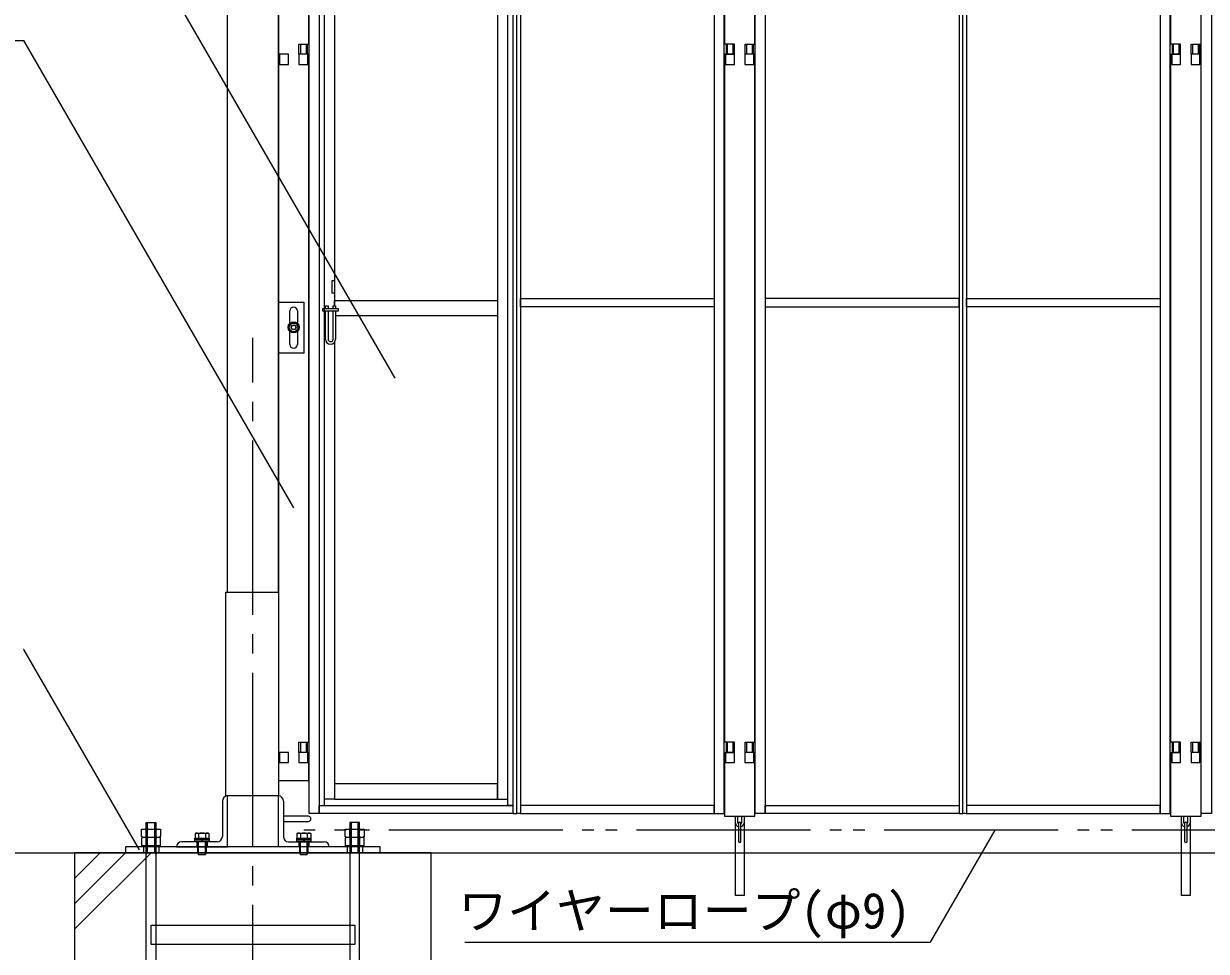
# Model space of a CAD drawing. Units: millimetres, scale not verified. Extents: x -69980 to -49855, y -14438 to 14438.
# Drawn here: x -66030 to -63708, y 3519 to 5342 of the extents above; entities that cross this region are included whole.
import ezdxf
from ezdxf.enums import TextEntityAlignment as Align

# ---------------------------------------------------------------- set-up
doc = ezdxf.new("R2010")
doc.units = ezdxf.units.MM
doc.header["$LTSCALE"] = 38
for name, pattern in [('CHAIN2', [12, 9, -1, 1, -1]), ('DASHED1', [1.8, 1.2, -0.6]), ('DOUBLE_CHAIN2', [12.8, 9, -1, 0.6, -0.6, 0.6, -1])]:
    doc.linetypes.add(name, pattern=pattern)
for name, color, linetype, lineweight in [('0-5_ﾍﾞｰｽﾗｲﾝ', 5, 'Continuous', 18), ('0-6_ﾎﾞﾙﾄ類', 2, 'Continuous', 18), ('0-8_ﾜｲﾔｰﾛｰﾌﾟ', 7, 'DOUBLE_CHAIN2', 18), ('0-9_基礎工事用PCA小', 7, 'Continuous', 18), ('0-C_側固定棒', 7, 'Continuous', 18), ('0-F_中央走行棒', 7, 'Continuous', 18), ('1-2_通芯', 1, 'CHAIN2', 18), ('1-5_標準ﾊﾟﾈﾙ', 7, 'Continuous', 18), ('1-6_標準柱', 7, 'Continuous', 18), ('1-7_文字', 7, 'Continuous', 18), ('1-8_落とし棒', 7, 'Continuous', 18)]:
    doc.layers.add(name, color=color, linetype=linetype, lineweight=lineweight)
doc.styles.add('ＭＳ ゴシック', font='')
doc.styles.get('ＭＳ ゴシック').set_extended_font_data('MS Gothic')

msp = doc.modelspace()

# ---------------------------------------------------------------- linework, layer by layer
at = {"layer": '0-5_ﾍﾞｰｽﾗｲﾝ'}
msp.add_line((-67341.7, 3712.5), (-60630.2, 3712.5), dxfattribs=at)
at = {"layer": '0-6_ﾎﾞﾙﾄ類'}
for p, q in [((-65789.73, 3744.53), (-65789.73, 3759.1)), ((-65789.73, 3741.67), (-65789.73, 3727.1)), ((-65770.68, 3744.53), (-65770.68, 3759.1)), ((-65770.68, 3741.67), (-65770.68, 3727.1)), ((-65692.02, 3751.5), (-65693.88, 3750.45)), ((-65693.88, 3750.45), (-65693.88, 3741.7)), ((-65693.88, 3741.7), (-65666.52, 3741.7)), ((-65692.02, 3751.5), (-65668.38, 3751.5)), ((-65691.45, 3741.5), (-65668.95, 3741.5)), ((-65687.03, 3750.45), (-65687.03, 3741.7)), ((-65673.38, 3750.45), (-65673.38, 3741.7)), ((-65668.38, 3751.5), (-65666.52, 3750.45)), ((-65666.52, 3750.45), (-65666.52, 3741.7)), ((-65492.03, 3751.5), (-65493.88, 3750.45)), ((-65493.88, 3750.45), (-65493.88, 3741.7)), ((-65493.88, 3741.7), (-65466.53, 3741.7)), ((-65492.03, 3751.5), (-65468.37, 3751.5)), ((-65491.45, 3741.5), (-65468.95, 3741.5)), ((-65487.03, 3750.45), (-65487.03, 3741.7)), ((-65473.38, 3750.45), (-65473.38, 3741.7)), ((-65468.37, 3751.5), (-65466.53, 3750.45)), ((-65466.53, 3750.45), (-65466.53, 3741.7)), ((-65389.72, 3744.53), (-65389.72, 3759.1)), ((-65389.72, 3741.67), (-65389.72, 3727.1)), ((-65370.68, 3744.53), (-65370.68, 3759.1)), ((-65370.68, 3741.67), (-65370.68, 3727.1)), ((-65688.2, 3712.5), (-65688.2, 3734.5)), ((-65686.98, 3709.7), (-65686.98, 3734.5)), ((-65681.4, 3738.5), (-65680.32, 3734.5)), ((-65680.07, 3738.5), (-65679, 3734.5)), ((-65672.2, 3712.5), (-65672.2, 3734.5)), ((-65488.2, 3712.5), (-65488.2, 3734.5)), ((-65486.97, 3709.7), (-65486.97, 3734.5)), ((-65481.4, 3738.5), (-65480.32, 3734.5)), ((-65480.07, 3738.5), (-65479, 3734.5)), ((-65472.2, 3712.5), (-65472.2, 3734.5)), ((-65688.2, 3712.5), (-65686.98, 3709.7)), ((-65488.2, 3712.5), (-65486.97, 3709.7))]:
    msp.add_line(p, q, dxfattribs=at)
for points in [[(-65505.1, 4753.55), (-65510.03, 4745.05), (-65505.1, 4736.55), (-65495.3, 4736.55), (-65490.38, 4745.05), (-65495.3, 4753.55)], [(-65798.68, 3744.53), (-65798.68, 3759.1), (-65761.72, 3759.1), (-65761.72, 3744.53), (-65764.2, 3743.1), (-65796.2, 3743.1)], [(-65798.68, 3741.67), (-65798.68, 3727.1), (-65761.72, 3727.1), (-65761.72, 3741.67), (-65764.2, 3743.1), (-65796.2, 3743.1)], [(-65666.2, 3741.5), (-65666.2, 3738.5), (-65694.2, 3738.5), (-65694.2, 3741.5)], [(-65466.2, 3741.5), (-65466.2, 3738.5), (-65494.2, 3738.5), (-65494.2, 3741.5)], [(-65398.67, 3744.53), (-65398.67, 3759.1), (-65361.73, 3759.1), (-65361.73, 3744.53), (-65364.2, 3743.1), (-65396.2, 3743.1)], [(-65398.67, 3741.67), (-65398.67, 3727.1), (-65361.73, 3727.1), (-65361.73, 3741.67), (-65364.2, 3743.1), (-65396.2, 3743.1)], [(-65798.2, 3727.1), (-65762.2, 3727.1), (-65762.2, 3724.5), (-65798.2, 3724.5)], [(-65694.2, 3738.5), (-65666.2, 3738.5), (-65666.2, 3734.5), (-65694.2, 3734.5)], [(-65494.2, 3738.5), (-65466.2, 3738.5), (-65466.2, 3734.5), (-65494.2, 3734.5)], [(-65398.2, 3727.1), (-65362.2, 3727.1), (-65362.2, 3724.5), (-65398.2, 3724.5)]]:
    msp.add_lwpolyline(points, close=True, dxfattribs=at)
for points in [[(-65686.98, 3709.7), (-65673.42, 3709.7), (-65673.42, 3734.5)], [(-65486.97, 3709.7), (-65473.43, 3709.7), (-65473.43, 3734.5)], [(-65688.2, 3712.5), (-65672.2, 3712.5), (-65673.42, 3709.7)], [(-65488.2, 3712.5), (-65472.2, 3712.5), (-65473.43, 3709.7)]]:
    msp.add_lwpolyline(points, dxfattribs=at)
for radius in [11, 8.5, 4.75, 4.22]:
    msp.add_circle((-65500.2, 4745.05), radius, dxfattribs=at)
for centre, radius, start, end in [((-65500.2, 4745.05), 8.9, 132.757, 167.243), ((-65500.2, 4745.05), 8.9, 192.757, 227.243), ((-65500.2, 4745.05), 8.9, 72.757, 107.243), ((-65500.2, 4745.05), 8.9, 12.757, 47.243), ((-65500.2, 4745.05), 8.9, 312.757, 347.243), ((-65500.2, 4745.05), 8.9, 252.757, 287.243), ((-65794.2, 3752.28), 8.95, 240, 300), ((-65794.2, 3733.93), 8.95, 60, 120), ((-65780.2, 3775.55), 32.45, 252.932, 287.068), ((-65780.2, 3710.65), 32.45, 72.932, 107.068), ((-65766.2, 3752.28), 8.95, 239.975, 300.025), ((-65766.2, 3733.93), 8.95, 59.975, 120.025), ((-65690.45, 3745.45), 6.05, 55.616, 124.384), ((-65691.45, 3741.7), 0.2, 180, 270), ((-65680.2, 3728.88), 22.62, 72.412, 107.588), ((-65669.95, 3745.45), 6.05, 55.616, 124.384), ((-65668.95, 3741.7), 0.2, 270, 0), ((-65490.45, 3745.45), 6.05, 55.616, 124.384), ((-65491.45, 3741.7), 0.2, 180, 270), ((-65480.2, 3728.88), 22.62, 72.412, 107.588), ((-65469.95, 3745.45), 6.05, 55.616, 124.384), ((-65468.95, 3741.7), 0.2, 270, 0), ((-65394.2, 3752.28), 8.95, 240, 300), ((-65394.2, 3733.93), 8.95, 60, 120), ((-65380.2, 3775.55), 32.45, 252.932, 287.068), ((-65380.2, 3710.65), 32.45, 72.932, 107.068), ((-65366.2, 3752.28), 8.95, 239.975, 300.025), ((-65366.2, 3733.93), 8.95, 59.975, 120.025)]:
    msp.add_arc(centre, radius, start, end, dxfattribs=at)
at = {"layer": '0-8_ﾜｲﾔｰﾛｰﾌﾟ'}
msp.add_line((-61080.2, 3757.5), (-65480.2, 3757.5), dxfattribs=at)
at = {"layer": '0-9_基礎工事用PCA小', "color": 4, "linetype": 'DASHED1', "lineweight": 9}
for p, q in [((-65794.9, 3724.5), (-65794.9, 3712.5)), ((-65765.2, 3724.5), (-65765.2, 3712.5)), ((-65688.2, 3724.5), (-65688.2, 3712.5)), ((-65672.2, 3724.5), (-65672.2, 3712.5)), ((-65488.2, 3724.5), (-65488.2, 3712.5)), ((-65472.2, 3724.5), (-65472.2, 3712.5)), ((-65395.2, 3724.5), (-65395.2, 3712.5)), ((-65365.2, 3724.5), (-65365.2, 3712.5)), ((-65770.68, 3570.5), (-65770.68, 3532.5)), ((-65389.72, 3570.5), (-65389.72, 3532.5))]:
    msp.add_line(p, q, dxfattribs=at)
at = {"layer": '0-9_基礎工事用PCA小'}
for p, q in [((-65930.2, 3562.5), (-65780.2, 3712.5)), ((-65930.2, 3612.5), (-65830.2, 3712.5)), ((-65930.2, 3662.5), (-65880.2, 3712.5)), ((-65789.73, 3712.5), (-65770.68, 3712.5)), ((-65370.68, 3712.5), (-65389.72, 3712.5)), ((-65770.68, 3532.5), (-65770.68, 3370.5)), ((-65389.72, 3532.5), (-65389.72, 3370.5))]:
    msp.add_line(p, q, dxfattribs=at)
for points in [[(-65789.73, 3195.55), (-65789.73, 3772.5), (-65770.68, 3772.5), (-65770.68, 3570.5)], [(-65789.73, 3710), (-65787.23, 3712.5), (-65787.23, 3772.5), (-65773.17, 3772.5), (-65773.17, 3712.5), (-65770.68, 3710)], [(-65370.68, 3195.55), (-65370.68, 3772.5), (-65389.72, 3772.5), (-65389.72, 3570.5)], [(-65370.68, 3710), (-65373.18, 3712.5), (-65373.18, 3772.5), (-65387.22, 3772.5), (-65387.22, 3712.5), (-65389.72, 3710)]]:
    msp.add_lwpolyline(points, dxfattribs=at)
for points in [[(-65830.2, 3712.5), (-65330.2, 3712.5), (-65330.2, 3724.5), (-65830.2, 3724.5)], [(-65930.2, 2812.5), (-65230.2, 2812.5), (-65230.2, 3712.5), (-65930.2, 3712.5)], [(-65780.2, 3570.5), (-65380.2, 3570.5), (-65380.2, 3532.5), (-65780.2, 3532.5)]]:
    msp.add_lwpolyline(points, close=True, dxfattribs=at)
at = {"layer": '0-C_側固定棒'}
for p, q in [((-65470.2, 5301.55), (-65470.2, 6653.05)), ((-65470.2, 3930.05), (-65470.2, 5281.55))]:
    msp.add_line(p, q, dxfattribs=at)
msp.add_lwpolyline([(-65470.2, 6673.05), (-65470.2, 7525.05), (-65530.2, 7525.05), (-65530.2, 3855.05), (-65470.2, 3855.05), (-65470.2, 3910.05)], dxfattribs=at)
for points in [[(-65527.85, 5261.55), (-65510.55, 5261.55), (-65510.55, 5281.55), (-65527.85, 5281.55)], [(-65489.85, 5261.55), (-65472.55, 5261.55), (-65472.55, 5281.55), (-65489.85, 5281.55)], [(-65527.85, 3890.05), (-65510.55, 3890.05), (-65510.55, 3910.05), (-65527.85, 3910.05)], [(-65489.85, 3890.05), (-65472.55, 3890.05), (-65472.55, 3910.05), (-65489.85, 3910.05)]]:
    msp.add_lwpolyline(points, close=True, dxfattribs=at)
at = {"layer": '0-F_中央走行棒'}
for p, q in [((-64654.2, 6653.05), (-64654.2, 5301.55)), ((-64594.2, 5301.55), (-64594.2, 6653.05)), ((-63778.2, 6653.05), (-63778.2, 5301.55)), ((-63718.2, 5301.55), (-63718.2, 6653.05)), ((-64654.2, 5281.55), (-64654.2, 3930.05)), ((-64594.2, 3930.05), (-64594.2, 5281.55)), ((-63778.2, 5281.55), (-63778.2, 3930.05)), ((-63718.2, 3930.05), (-63718.2, 5281.55)), ((-64632.75, 3771.95), (-64632.75, 3785.05)), ((-64627.75, 3771.95), (-64627.75, 3785.05)), ((-64626.7, 3770.55), (-64626.7, 3735.55)), ((-64621.7, 3735.55), (-64621.7, 3770.55)), ((-64620.75, 3785.05), (-64620.75, 3771.95)), ((-64615.75, 3785.05), (-64615.75, 3771.95)), ((-63756.75, 3771.95), (-63756.75, 3785.05)), ((-63751.75, 3771.95), (-63751.75, 3785.05)), ((-63750.7, 3770.55), (-63750.7, 3735.55)), ((-63745.7, 3735.55), (-63745.7, 3770.55)), ((-63744.75, 3785.05), (-63744.75, 3771.95)), ((-63739.75, 3785.05), (-63739.75, 3771.95))]:
    msp.add_line(p, q, dxfattribs=at)
for points in [[(-64651.85, 5261.55), (-64634.55, 5261.55), (-64634.55, 5281.55), (-64651.85, 5281.55)], [(-64613.85, 5261.55), (-64596.55, 5261.55), (-64596.55, 5281.55), (-64613.85, 5281.55)], [(-63775.85, 5261.55), (-63758.55, 5261.55), (-63758.55, 5281.55), (-63775.85, 5281.55)], [(-63737.85, 5261.55), (-63720.55, 5261.55), (-63720.55, 5281.55), (-63737.85, 5281.55)], [(-64651.85, 3890.05), (-64634.55, 3890.05), (-64634.55, 3910.05), (-64651.85, 3910.05)], [(-64613.85, 3890.05), (-64596.55, 3890.05), (-64596.55, 3910.05), (-64613.85, 3910.05)], [(-63775.85, 3890.05), (-63758.55, 3890.05), (-63758.55, 3910.05), (-63775.85, 3910.05)], [(-63737.85, 3890.05), (-63720.55, 3890.05), (-63720.55, 3910.05), (-63737.85, 3910.05)]]:
    msp.add_lwpolyline(points, close=True, dxfattribs=at)
for points in [[(-64654.2, 3910.05), (-64654.2, 3785.05), (-64594.2, 3785.05), (-64594.2, 3910.05)], [(-63778.2, 3910.05), (-63778.2, 3785.05), (-63718.2, 3785.05), (-63718.2, 3910.05)]]:
    msp.add_lwpolyline(points, dxfattribs=at)
for centre, radius, start, end in [((-64624.25, 3771.95), 8.5, 180, 253.254), ((-64624.25, 3771.95), 3.5, 180, 225.592), ((-64624.2, 3770.55), 2.5, 0, 180), ((-64624.25, 3771.95), 8.5, 287.463, 0), ((-64624.25, 3771.95), 3.5, 316.787, 0), ((-63748.25, 3771.95), 8.5, 180, 253.254), ((-63748.25, 3771.95), 3.5, 180, 225.592), ((-63748.2, 3770.55), 2.5, 0, 180), ((-63748.25, 3771.95), 8.5, 287.463, 0), ((-63748.25, 3771.95), 3.5, 316.787, 0), ((-64624.2, 3735.55), 2.5, 180, 0), ((-63748.2, 3735.55), 2.5, 180, 0)]:
    msp.add_arc(centre, radius, start, end, dxfattribs=at)
at = {"layer": '1-2_通芯'}
msp.add_line((-65580.2, 2812.5), (-65580.2, 4724.5), dxfattribs=at)
at = {"layer": '1-5_標準ﾊﾟﾈﾙ', "color": 4, "linetype": 'DASHED1', "lineweight": 9}
for p, q in [((-65486.7, 5301.55), (-65486.7, 5281.55)), ((-65475.7, 5301.55), (-65475.7, 5281.55)), ((-64648.7, 5301.55), (-64648.7, 5281.55)), ((-64637.7, 5301.55), (-64637.7, 5281.55)), ((-64610.7, 5301.55), (-64610.7, 5281.55)), ((-64599.7, 5301.55), (-64599.7, 5281.55)), ((-63772.7, 5301.55), (-63772.7, 5281.55)), ((-63761.7, 5301.55), (-63761.7, 5281.55)), ((-63734.7, 5301.55), (-63734.7, 5281.55)), ((-63723.7, 5301.55), (-63723.7, 5281.55)), ((-65486.7, 3930.05), (-65486.7, 3910.05)), ((-65475.7, 3930.05), (-65475.7, 3910.05)), ((-64648.7, 3930.05), (-64648.7, 3910.05)), ((-64637.7, 3930.05), (-64637.7, 3910.05)), ((-64610.7, 3930.05), (-64610.7, 3910.05)), ((-64599.7, 3930.05), (-64599.7, 3910.05)), ((-63772.7, 3930.05), (-63772.7, 3910.05)), ((-63761.7, 3930.05), (-63761.7, 3910.05)), ((-63734.7, 3930.05), (-63734.7, 3910.05)), ((-63723.7, 3930.05), (-63723.7, 3910.05))]:
    msp.add_line(p, q, dxfattribs=at)
at = {"layer": '1-5_標準ﾊﾟﾈﾙ'}
for p, q in [((-65473.5, 5301.55), (-65473.5, 5281.55)), ((-64650.9, 5301.55), (-64650.9, 5281.55)), ((-64597.5, 5301.55), (-64597.5, 5281.55)), ((-63774.9, 5301.55), (-63774.9, 5281.55)), ((-63721.5, 5301.55), (-63721.5, 5281.55)), ((-65437.7, 4722.05), (-65437.7, 4777.05)), ((-65432.7, 4777.05), (-65432.7, 4722.05)), ((-65422.7, 4722.05), (-65422.7, 4777.05)), ((-65417.7, 4777.05), (-65417.7, 4722.05)), ((-65473.5, 3930.05), (-65473.5, 3910.05)), ((-64650.9, 3930.05), (-64650.9, 3910.05)), ((-64597.5, 3930.05), (-64597.5, 3910.05)), ((-63774.9, 3930.05), (-63774.9, 3910.05)), ((-63721.5, 3930.05), (-63721.5, 3910.05))]:
    msp.add_line(p, q, dxfattribs=at)
for points in [[(-65469.7, 6793.05), (-65449.95, 6793.05), (-65449.95, 3790.05), (-65469.7, 3790.05)], [(-65062.2, 6793.05), (-65069.45, 6793.05), (-65069.45, 3790.05), (-65062.2, 3790.05)], [(-65062.2, 6793.05), (-65054.95, 6793.05), (-65054.95, 3790.05), (-65062.2, 3790.05)], [(-64654.7, 6793.05), (-64674.45, 6793.05), (-64674.45, 3790.05), (-64654.7, 3790.05)], [(-64593.7, 6793.05), (-64573.95, 6793.05), (-64573.95, 3790.05), (-64593.7, 3790.05)], [(-64186.2, 6793.05), (-64193.45, 6793.05), (-64193.45, 3790.05), (-64186.2, 3790.05)], [(-64186.2, 6793.05), (-64178.95, 6793.05), (-64178.95, 3790.05), (-64186.2, 3790.05)], [(-63778.7, 6793.05), (-63798.45, 6793.05), (-63798.45, 3790.05), (-63778.7, 3790.05)], [(-63717.7, 6793.05), (-63697.95, 6793.05), (-63697.95, 3790.05), (-63717.7, 3790.05)], [(-65449.95, 3805.55), (-65439.7, 3805.55), (-65439.7, 5781.55), (-65449.95, 5781.55)], [(-65079.7, 5769.05), (-65099.7, 5769.05), (-65099.7, 3818.05), (-65079.7, 3818.05)], [(-65069.45, 3805.55), (-65079.7, 3805.55), (-65079.7, 5781.55), (-65069.45, 5781.55)], [(-65419.7, 4812.05), (-65424.7, 4812.05), (-65424.7, 4837.05), (-65419.7, 4837.05)], [(-65054.95, 4801.55), (-64674.45, 4801.55), (-64674.45, 4785.55), (-65054.95, 4785.55)], [(-64193.45, 4801.55), (-64573.95, 4801.55), (-64573.95, 4785.55), (-64193.45, 4785.55)], [(-64178.95, 4801.55), (-63798.45, 4801.55), (-63798.45, 4785.55), (-64178.95, 4785.55)], [(-65442.7, 4782.05), (-65412.7, 4782.05), (-65412.7, 4777.05), (-65442.7, 4777.05)], [(-65419.7, 3818.05), (-65099.7, 3818.05), (-65099.7, 3848.05), (-65419.7, 3848.05)], [(-65069.45, 3790.05), (-65449.95, 3790.05), (-65449.95, 3805.55), (-65069.45, 3805.55)], [(-65054.95, 3790.05), (-64674.45, 3790.05), (-64674.45, 3805.55), (-65054.95, 3805.55)], [(-64193.45, 3790.05), (-64573.95, 3790.05), (-64573.95, 3805.55), (-64193.45, 3805.55)], [(-64178.95, 3790.05), (-63798.45, 3790.05), (-63798.45, 3805.55), (-64178.95, 3805.55)]]:
    msp.add_lwpolyline(points, close=True, dxfattribs=at)
for points in [[(-65439.7, 4782.05), (-65439.7, 5769.05), (-65419.7, 5769.05), (-65419.7, 4787.05)], [(-65469.7, 5281.55), (-65489.7, 5281.55), (-65489.7, 5301.55), (-65469.7, 5301.55)], [(-64654.7, 5281.55), (-64634.7, 5281.55), (-64634.7, 5301.55), (-64654.7, 5301.55)], [(-64593.7, 5281.55), (-64613.7, 5281.55), (-64613.7, 5301.55), (-64593.7, 5301.55)], [(-63778.7, 5281.55), (-63758.7, 5281.55), (-63758.7, 5301.55), (-63778.7, 5301.55)], [(-63717.7, 5281.55), (-63737.7, 5281.55), (-63737.7, 5301.55), (-63717.7, 5301.55)], [(-65437.7, 4782.05), (-65437.7, 4787.05), (-65432.7, 4787.05), (-65432.7, 4782.05)], [(-65422.7, 4782.05), (-65422.7, 4787.05), (-65417.7, 4787.05), (-65417.7, 4782.05)], [(-65419.7, 4787.05), (-65419.7, 4797.55), (-65099.7, 4797.55), (-65099.7, 4767.55), (-65417.7, 4767.55)], [(-65419.7, 4716.05), (-65419.7, 3818.05), (-65439.7, 3818.05), (-65439.7, 4777.05)], [(-65469.7, 3910.05), (-65489.7, 3910.05), (-65489.7, 3930.05), (-65469.7, 3930.05)], [(-64654.7, 3910.05), (-64634.7, 3910.05), (-64634.7, 3930.05), (-64654.7, 3930.05)], [(-64593.7, 3910.05), (-64613.7, 3910.05), (-64613.7, 3930.05), (-64593.7, 3930.05)], [(-63778.7, 3910.05), (-63758.7, 3910.05), (-63758.7, 3930.05), (-63778.7, 3930.05)], [(-63717.7, 3910.05), (-63737.7, 3910.05), (-63737.7, 3930.05), (-63717.7, 3930.05)]]:
    msp.add_lwpolyline(points, dxfattribs=at)
for radius in [10, 5]:
    msp.add_arc((-65427.7, 4722.05), radius, 180, 0, dxfattribs=at)
at = {"layer": '1-6_標準柱'}
for p, q in [((-65630.2, 4224.5), (-65630.2, 7674.5)), ((-65530.2, 4224.5), (-65530.2, 7674.5)), ((-65507.7, 4753.1), (-65507.7, 4777.5)), ((-65492.7, 4777.5), (-65492.7, 4753.1)), ((-65507.7, 4711.5), (-65507.7, 4737.02)), ((-65492.7, 4737.02), (-65492.7, 4711.5)), ((-65640.2, 3814.5), (-65640.2, 3744.5)), ((-65520.2, 3814.5), (-65520.2, 3744.5)), ((-65650.2, 3734.5), (-65720.2, 3734.5)), ((-65530.2, 3724.5), (-65630.2, 3724.5)), ((-65510.2, 3734.5), (-65440.2, 3734.5))]:
    msp.add_line(p, q, dxfattribs=at)
at = {"layer": '1-6_標準柱', "color": 4, "linetype": 'DASHED1', "lineweight": 9}
for p, q in [((-65690.2, 3734.5), (-65690.2, 3724.5)), ((-65670.2, 3734.5), (-65670.2, 3724.5)), ((-65490.2, 3734.5), (-65490.2, 3724.5)), ((-65470.2, 3734.5), (-65470.2, 3724.5))]:
    msp.add_line(p, q, dxfattribs=at)
at = {"layer": '1-6_標準柱'}
for points in [[(-65530.2, 4794.5), (-65480.2, 4794.5), (-65480.2, 4694.5), (-65530.2, 4694.5)], [(-65633.4, 4224.5), (-65530.2, 4224.5), (-65530.2, 3824.5), (-65633.4, 3824.5)]]:
    msp.add_lwpolyline(points, close=True, dxfattribs=at)
for points in [[(-65730.2, 3724.5), (-65630.2, 3724.5), (-65630.2, 3824.5)], [(-65430.2, 3724.5), (-65530.2, 3724.5), (-65530.2, 3824.5)], [(-65471.2, 3784.5), (-65520.2, 3784.5), (-65520.2, 3774.5), (-65471.2, 3774.5)]]:
    msp.add_lwpolyline(points, dxfattribs=at)
for centre, radius, start, end in [((-65500.2, 4777.5), 7.5, 0, 180), ((-65500.2, 4711.5), 7.5, 180, 0), ((-65630.2, 3814.5), 10, 90, 180), ((-65530.2, 3814.5), 10, 0, 90), ((-65471.2, 3779.5), 5, 270, 90), ((-65650.2, 3744.5), 10, 270, 0), ((-65510.2, 3744.5), 10, 180, 270), ((-65720.2, 3724.5), 10, 90, 180), ((-65440.2, 3724.5), 10, 0, 90)]:
    msp.add_arc(centre, radius, start, end, dxfattribs=at)
at = {"layer": '1-7_文字'}
for p, q in [((-65300.8, 4645.1), (-66030.2, 5908.45)), ((-66458.62, 5308.45), (-66030.2, 5308.45)), ((-66029.85, 5308.45), (-66030.2, 5308.45)), ((-65499.85, 4390.48), (-66029.85, 5308.45)), ((-66030.2, 4112.5), (-66030.55, 4112.5)), ((-65802.72, 3718.5), (-66030.2, 4112.5)), ((-64122.92, 3757.5), (-64249.95, 3537.5)), ((-65164.07, 3537.5), (-64250.3, 3537.5)), ((-64249.95, 3537.5), (-64250.3, 3537.5))]:
    msp.add_line(p, q, dxfattribs=at)
at = {"layer": '1-8_落とし棒'}
for points in [[(-64615.75, 3785.05), (-64615.75, 3628.85), (-64632.75, 3628.85), (-64632.75, 3785.05)], [(-63739.75, 3785.05), (-63739.75, 3628.85), (-63756.75, 3628.85), (-63756.75, 3785.05)]]:
    msp.add_lwpolyline(points, close=True, dxfattribs=at)

# ---------------------------------------------------------------- texts
at = {"layer": '1-7_文字', "style": 'ＭＳ ゴシック'}
msp.add_text('ワイヤーロープ(φ9)', height=70.38, dxfattribs=at).set_placement((-65176.87, 3542.9), align=Align.BOTTOM_LEFT)

doc.saveas('drawing.dxf')
